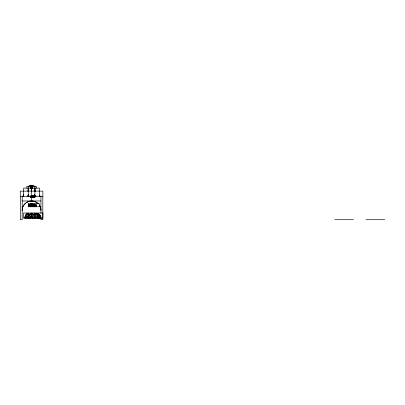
<?xml version="1.0" encoding="UTF-8"?>
<svg xmlns="http://www.w3.org/2000/svg" width="405" height="405" viewBox="0 0 405 405"><rect width="100%" height="100%" fill="white"/><g stroke="black" fill="none" stroke-linecap="round" stroke-linejoin="round"><path stroke-width="0.61" d="M30.988 185.606A0.744 0.689 -90 0 0 30.598 186.275L30.598 185.277M28.254 203.745L39.574 203.745L39.574 206.752L28.254 206.752L28.942 204.955L31.286 204.955L30.456 206.752L29.833 205.219L28.917 206.752L28.942 204.955L30.598 204.211L31.286 204.955L31.57 206.752A2.536 0.972 90 0 1 32.542 204.211L32.542 203.745M32.446 185.905L32.441 186.275L32.197 185.632A0.744 0.689 -90 0 1 32.542 186.275L32.456 185.748L32.845 186.275M33.367 197.493L33.478 197.139L33.509 197.493A1.372 0.972 90 0 0 32.542 196.121L33.509 196.521L33.726 197.493L33.301 196.663L33.367 197.493L33.382 196.805L33.62 197.493L32.79 196.167M30.598 203.745L30.112 204.555A2.536 0.972 90 0 0 29.626 206.752L29.641 206.423L30.127 206.752L29.833 205.219L29.165 206.752L29.641 206.423M28.542 190.279L28.309 191.125L28.568 189.854A2.536 2.344 -90 0 0 28.254 191.125L28.385 189.854M28.942 204.955L28.669 206.752L28.755 205.219L28.487 206.752L28.451 205.791L28.309 206.752L28.335 206.094M34.648 191.125L34.688 190.163L35.012 191.125L35.012 188.117M28.917 206.752L30.112 204.555L30.967 204.429L29.707 204.429L30.112 204.555A2.536 0.972 -90 0 1 31.438 205.482A2.536 0.972 90 0 1 31.57 206.752L32.289 204.302L33.144 204.302L34.197 204.955L34.465 206.752L34.385 205.219L34.648 206.752L34.688 205.791L35.012 206.752L35.012 204.945M29.626 206.752L29.909 204.955L31.185 204.753L29.18 204.753L29.909 204.955L30.456 206.752M31.489 190.163L31.438 191.125L31.549 190.795L31.701 191.125L31.701 188.117M31.696 189.854L31.57 191.125A2.536 0.972 -90 0 0 31.474 190.021M34.162 204.302L35.083 204.555L34.4 204.555L35.012 206.752L34.8 205.791L35.291 206.752L34.754 205.482A2.536 0.972 90 0 0 33.914 204.211L35.326 204.753L34.501 204.753L35.569 204.955L36.177 206.094L36.01 206.752L36.06 205.791L36.41 206.752L36.217 206.423L36.01 206.752L35.756 205.219L36.445 206.752L35.569 204.955L33.914 204.211L33.914 203.745M30.274 186.275L30.664 185.748L30.577 186.275A0.744 0.294 -90 0 1 30.689 185.692M28.487 206.752L28.568 205.482A2.536 2.344 90 0 1 30.598 204.211M32.304 186.275L32.339 185.748L32.441 186.275M39.487 195.235A4.688 3.316 -90 0 1 39.574 196.278L39.574 188.117L23.566 188.117L23.566 196.278L23.677 195.068L22.822 196.278M25.049 216.943L24.938 218.158A4.688 3.316 -90 0 1 25.383 215.814L26.593 214.098L28.254 213.47A4.688 3.316 -90 0 0 26.593 214.098A4.688 3.316 90 0 0 25.383 215.814L25.049 216.943L25.91 218.158L25.91 214.842L28.254 214.842L27.039 218.158L25.91 214.842M28.254 186.275L28.254 196.278L28.365 195.068L29.226 196.278M30.856 187.181A1.372 0.972 -90 0 0 30.598 188.117L30.881 187.145L30.881 188.117L30.628 187.763L30.243 188.117L30.598 187.429M28.254 218.158C27.459 212.367 35.681 212.367 34.886 218.158A4.688 3.316 90 0 0 29.909 214.098A4.688 3.316 -90 0 0 28.699 215.814A4.688 3.316 90 0 0 28.254 218.158L28.254 213M34.886 195.65L30.598 195.65L30.598 197.493A1.372 0.972 -90 0 1 31.57 196.121A1.372 0.972 90 0 1 32.056 196.303A1.372 0.972 -90 0 1 32.542 197.493C32.775 195.797 30.365 195.797 30.598 197.493L34.886 197.493L34.886 186.275M32.896 196.167L32.542 196.303L33.225 196.303L32.542 196.121A1.372 1.372 0 0 1 33.914 197.493L33.509 196.521L32.542 196.521L33.225 197.493L33.301 196.663L33.62 197.493M28.335 190.466L28.254 191.125A2.536 0.972 -90 0 1 28.35 190.021M30.598 186.275L30.942 185.632M23.713 194.896A4.688 3.316 90 0 0 23.566 196.278L23.723 195.068M40.864 217.551L40.783 218.158L39.574 214.842L37.473 213.632L36.258 213.47L36.258 213M31.438 189.854L31.438 191.125L31.438 188.117M31.534 206.094L31.438 206.752L31.549 206.423L31.701 206.752L31.701 203.745M31.676 185.692A0.744 0.284 -90 0 0 31.605 185.905A0.744 0.284 90 0 0 31.57 186.275L31.651 185.748L31.57 186.275A0.744 0.284 90 0 0 31.529 185.905L31.382 186.275L31.529 185.905A0.744 0.284 -90 0 0 31.463 185.692M31.438 203.745L31.438 206.752L31.489 205.791L31.114 206.752L31.362 205.219L30.79 206.752L31.286 204.955M31.853 204.955L32.678 206.752L33.301 205.219L33.974 206.752L33.493 206.423L33.013 206.752L33.301 205.219L34.217 206.752L34.197 204.955L31.853 204.955L32.349 206.752L31.777 205.219L32.025 206.752L31.651 205.791L31.701 206.752L31.6 206.094M30.623 186.082L31.114 185.692M33.868 197.139L33.868 197.493L33.509 196.521L32.542 196.521L32.896 197.493L32.542 197.139L32.253 197.493L32.253 196.521L30.881 196.521L31.215 197.493L31.57 196.663L31.747 197.493L31.393 197.493L31.57 196.663L31.924 197.493L32.253 196.521L31.084 196.303L31.57 196.141L32.056 196.303L30.881 196.521L30.881 197.493L30.628 197.139M32.253 188.117L32.253 187.145L32.253 188.117L32.41 187.429M32.253 197.493L32.41 196.805M34.44 215.814L33.914 218.158L31.57 214.842L29.226 218.158L28.365 216.943M39.574 217.014L39.574 218.158A4.688 4.688 0 0 0 34.886 213.47L36.541 214.098L37.756 215.814L37.23 218.158L38.141 217.551L38.946 218.158L37.994 216.285M28.284 190.466L28.122 191.125L28.122 188.117M31.114 206.752L31.438 205.482M31.393 197.493L31.57 196.805L31.747 197.493L31.57 197.139L31.393 197.493L31.57 196.972L31.747 197.493M33.013 206.752L33.382 205.482L32.542 204.211A2.536 0.972 -90 0 1 33.509 206.752L33.382 205.482L33.974 206.752L33.478 206.094L33.013 206.752L33.428 205.791L33.974 206.752M32.678 206.752L33.225 204.955L33.954 204.753L31.954 204.753L33.225 204.955L34.217 206.752M31.038 185.905L31.003 186.178M31.215 197.493L31.57 196.521L31.924 197.493M31.023 185.991L31.008 186.082M31.382 186.275L31.529 185.905M29.165 206.752L29.757 205.482L30.127 206.752L29.661 206.094L29.165 206.752L29.707 205.791L30.127 206.752M30.831 186.275L31.084 185.748L30.8 185.748L30.831 186.275L31.058 185.829M30.588 186.082L30.41 186.275L30.664 185.748M27.844 191.125L28.335 190.163L28.309 191.125M28.254 215.814L27.039 218.158L28.254 216.943M37.473 213.632L36.258 213.47A4.688 3.316 90 0 1 39.128 215.814L40.318 218.158L38.602 214.842L39.574 214.842L40.318 218.158L38.035 213.865L36.688 213.551M30.41 186.275L30.618 185.905M34.197 195.878L34.769 195.068L34.886 196.278A4.688 3.316 90 0 0 34.653 194.567M34.769 216.943L33.914 218.158L33.914 214.842L29.909 214.098L32.425 213.632L30.709 213.632L33.225 214.098L29.226 214.842L29.226 218.158L28.699 215.814M38.946 215.814L39.412 218.158L38.197 214.842L34.886 214.098L36.141 213.865L34.886 213.632L37.23 214.098L34.886 214.842L36.096 218.158L37.23 214.842L39.412 218.158C39.756 215.632 37.311 213.46 34.886 213.47A4.688 3.316 90 0 1 37.756 215.814L38.197 218.158A4.688 3.316 -90 0 0 37.756 215.814M27.039 196.278L28.254 195.068M32.84 204.257L32.415 204.257M38.602 214.842L39.088 214.473L37.113 213.632M28.254 213.551L26.993 213.865L28.254 214.098L26.254 214.473L28.254 214.842M38.197 203.715C32.754 197.822 21.875 202.333 22.194 210.347A9.376 9.376 0 0 1 38.44 203.968M30.724 204.257L30.294 204.257M31.317 196.167L31.818 196.167M31.018 196.278L20.25 196.278L20.25 191.125L42.884 191.125L42.884 196.278L34.582 196.278M31.084 196.303L32.056 196.303M32.542 196.303L33.225 196.303M22.194 200.971L40.945 200.971M34.597 204.955L35.569 204.955L36.43 206.752L35.756 205.219L35.792 206.752L34.597 204.955L35.569 206.752L34.678 205.219L35.291 206.752M31.139 213.551L31.995 213.551M34.886 213.551L35.488 213.551M27.393 213.632L28.254 213.632M30.709 213.632L32.425 213.632M34.886 213.632L36.096 213.632M26.593 214.098L28.254 214.098M29.909 214.098L33.225 214.098M34.886 214.098L37.23 214.098M37.913 214.098L38.602 214.098M29.226 214.842L33.914 214.842M34.886 214.842L38.197 214.842M334.743 219.723L353.494 219.723M365.998 219.723L384.75 219.723M24.994 217.551L25.91 218.158L25.647 215.328M34.886 195.068L36.096 196.278M34.886 216.943L36.096 218.158L34.886 215.814M32.456 185.748L32.542 186.275A0.744 0.284 90 0 0 32.501 185.905A0.744 0.284 -90 0 0 32.43 185.692M39.574 214.842L40.783 216.943L40.945 218.158A4.688 4.688 0 0 0 36.258 213.47M39.457 195.068L40.318 196.278M34.197 204.955L34.886 206.752A2.536 2.344 -90 0 0 32.542 204.211M32.501 185.905L32.709 186.275M32.542 187.429L32.896 188.117L32.542 187.763L32.542 188.117A1.372 0.972 -90 0 0 32.279 187.181M33.726 197.493L33.225 196.521L33.225 197.493M32.542 196.805L32.896 197.493M35.291 191.125L34.8 190.163L35.012 191.125L34.754 189.854M31.605 185.905L31.757 186.275M25.216 216.381L25.91 218.158L25.383 215.814M34.572 189.854L34.886 191.125A2.536 2.344 -90 0 0 34.653 190.021M36.177 206.094L36.41 206.752L35.756 205.219L36.258 206.752A2.536 2.344 90 0 0 33.914 204.211M39.943 215.328L40.783 218.158L40.783 216.943M36.308 206.752L36.217 206.423L36.247 206.752A2.536 2.344 -90 0 0 35.944 205.482L36.01 206.752M31.696 205.482L32.025 206.752M30.729 187.429L30.881 188.117M30.729 196.805L30.881 197.493M40.318 215.814L40.783 218.158L40.551 216.381M33.726 196.805L33.868 197.493M31.6 190.466L31.701 191.125L31.651 190.163M39.412 216.943L39.574 218.158A4.688 3.316 -90 0 0 39.128 215.814M35.569 204.955L35.792 206.752M39.457 216.943L39.574 218.158M34.572 205.482L34.648 206.752M34.85 190.466L34.886 191.125A2.536 0.972 -90 0 0 34.789 190.021M34.85 206.094L34.886 206.752A2.536 0.972 -90 0 0 34.754 205.482M31.534 190.466L31.57 191.125A2.536 0.972 90 0 1 31.666 190.021M28.294 206.423L28.309 206.752M34.805 190.466L34.83 191.125M34.805 206.094L34.83 206.752M33.493 206.423L33.509 206.752M30.689 185.905L30.694 186.275M42.819 196.278L42.819 219.723L40.945 219.723L40.945 217.844M40.945 196.278L40.945 213.47M36.258 188.117L36.258 186.275L26.882 186.275L26.882 188.117M36.308 203.745L36.258 206.752M34.83 204.945L34.886 206.752M34.886 213L34.886 218.158M33.914 186.275L33.914 185.277L29.206 185.277L29.206 186.275M33.914 195.65L33.914 197.493M32.542 185.277L32.542 188.117M32.542 195.65L32.542 197.493M32.253 185.277L32.253 186.275M31.57 185.277L31.57 200.971A7.973 7.366 90 0 1 31.818 200.429M31.57 203.745L31.57 206.752M31.57 213L31.57 218.158M30.881 185.277L30.881 186.275M30.577 185.277L30.598 188.117M28.309 203.745L28.254 206.752A2.536 2.344 -90 0 1 28.568 205.482M22.194 196.278L22.194 219.723L20.316 219.723L20.316 196.278M31.322 200.429A7.973 7.366 -90 0 1 31.57 200.971M28.254 196.278A4.688 3.316 -90 0 1 28.482 194.567M23.566 196.278A4.688 4.688 0 0 1 23.682 195.235M39.518 195.58A4.688 4.688 0 0 1 39.574 196.278M37.493 215.328L37.23 218.158L38.085 216.943L38.946 218.158L37.493 215.328M31.57 214.842L30.355 218.158L31.57 217.551L32.78 218.158L31.57 214.842M37.918 216.381L37.23 218.158L37.23 214.842L38.946 218.158L37.918 216.381M31.57 215.328L30.355 218.158L31.57 216.943L32.78 218.158L31.57 215.328M31.57 215.814L30.355 218.158L31.57 216.381L32.78 218.158L31.57 215.814M33.144 204.302L32.289 204.302L33.144 204.302M33.711 204.555L32.056 204.555L33.711 204.555M33.428 204.429L32.172 204.429L33.428 204.429M30.851 204.302L29.99 204.302L30.851 204.302M31.084 204.555L29.423 204.555L31.084 204.555M34.521 204.302L34.04 204.257L34.521 204.302M42.884 213L23.566 213L23.566 218.158L42.884 218.158L42.884 213M40.627 207.917L39.69 205.659A9.376 9.376 0 0 1 40.945 210.347L40.627 207.917M36.41 206.752L35.944 205.482L36.379 206.752"/></g></svg>
